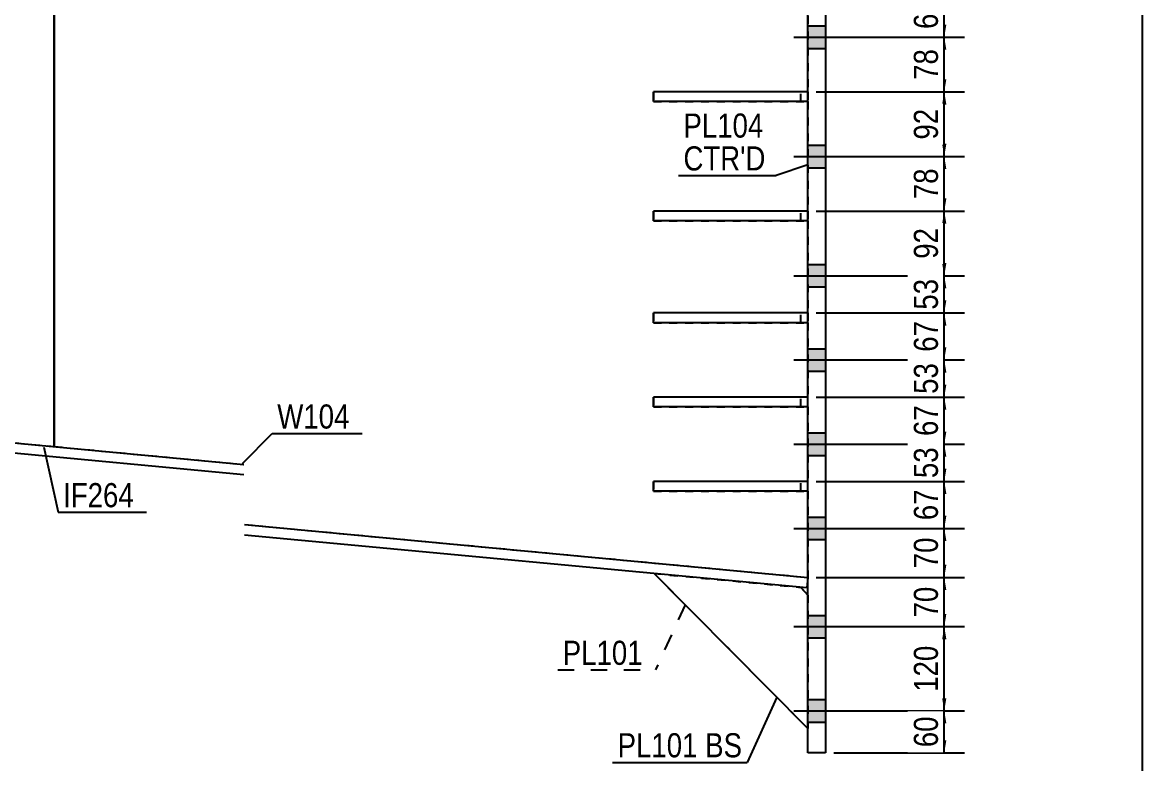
# Model space of a CAD drawing. Header units: millimetres. Extents: x -290 to 123, y -158 to 129.
# Drawn here: x -10.3 to 122.8, y -45.1 to 42.9 of the extents above; entities that cross this region are included whole.
import ezdxf

# ---------------------------------------------------------------- set-up
doc = ezdxf.new("R2010")
doc.units = ezdxf.units.MM
doc.linetypes.add('DXK_LINE_DOT1', pattern=[1.8814, 0.9407, -0.9407])
doc.linetypes.add('DXK_LINE_DOT2', pattern=[3.9198, 1.9599, -1.9599])
doc.styles.add('Arial Narrow', font='ARIALN.TTF', dxfattribs={"height": 0.2})

# ---------------------------------------------------------------- blocks, each defined once
blk = doc.blocks.new('Unknown-622979332-1210')
at = {"color": 5, "linetype": 'Continuous'}
blk.add_line((122.75, -157.59), (122.75, 129.41), dxfattribs=at)
blk = doc.blocks.new('Part-622979332-1587 - 1473')
at = {"color": 2, "linetype": 'Continuous'}
for p, q in [((64.65, 33.46), (64.65, 34.62)), ((82.98, 34.62), (64.65, 34.62)), ((82.98, 33.46), (64.65, 33.46))]:
    blk.add_line(p, q, dxfattribs=at)
at = {"color": 7, "linetype": 'DXK_LINE_DOT1'}
for p, q in [((82.15, 33.46), (82.15, 34.62)), ((82.98, 34.62), (82.98, 33.46))]:
    blk.add_line(p, q, dxfattribs=at)
blk = doc.blocks.new('Part-622979332-1592 - 1473')
at = {"color": 7, "linetype": 'DXK_LINE_DOT1'}
for p, q in [((82.98, 34.62), (64.65, 34.62)), ((64.65, 34.62), (64.65, 33.46)), ((64.65, 33.46), (82.98, 33.46))]:
    blk.add_line(p, q, dxfattribs=at)
blk = doc.blocks.new('Part-622979332-1725 - 1473')
at = {"color": 2, "linetype": 'Continuous'}
blk.add_line((-6.53, -7.5), (-6.53, 76.96), dxfattribs=at)
at = {"color": 7, "linetype": 'DXK_LINE_DOT1'}
blk.add_line((-54.15, -3.02), (-6.53, -7.5), dxfattribs=at)
blk = doc.blocks.new('Part-622979332-1597 - 1473')
at = {"color": 2, "linetype": 'Continuous'}
for p, q in [((64.65, 19.29), (64.65, 20.46)), ((82.98, 20.46), (64.65, 20.46)), ((82.98, 19.29), (64.65, 19.29))]:
    blk.add_line(p, q, dxfattribs=at)
at = {"color": 7, "linetype": 'DXK_LINE_DOT1'}
for p, q in [((82.15, 19.29), (82.15, 20.46)), ((82.98, 20.46), (82.98, 19.29))]:
    blk.add_line(p, q, dxfattribs=at)
blk = doc.blocks.new('Part-622979332-1602 - 1473')
at = {"color": 7, "linetype": 'DXK_LINE_DOT1'}
for p, q in [((82.98, 20.46), (64.65, 20.46)), ((64.65, 20.46), (64.65, 19.29)), ((64.65, 19.29), (82.98, 19.29))]:
    blk.add_line(p, q, dxfattribs=at)
blk = doc.blocks.new('Part-622979332-1607 - 1473')
at = {"color": 2, "linetype": 'Continuous'}
for p, q in [((64.65, 7.21), (64.65, 8.37)), ((82.98, 8.37), (64.65, 8.37)), ((82.98, 7.21), (64.65, 7.21))]:
    blk.add_line(p, q, dxfattribs=at)
at = {"color": 7, "linetype": 'DXK_LINE_DOT1'}
for p, q in [((82.15, 7.21), (82.15, 8.37)), ((82.98, 8.37), (82.98, 7.21))]:
    blk.add_line(p, q, dxfattribs=at)
blk = doc.blocks.new('Part-622979332-1612 - 1473')
at = {"color": 7, "linetype": 'DXK_LINE_DOT1'}
for p, q in [((82.98, 8.37), (64.65, 8.37)), ((64.65, 8.37), (64.65, 7.21)), ((64.65, 7.21), (82.98, 7.21))]:
    blk.add_line(p, q, dxfattribs=at)
blk = doc.blocks.new('Part-622979332-1617 - 1473')
at = {"color": 2, "linetype": 'Continuous'}
for p, q in [((64.65, -2.79), (64.65, -1.63)), ((82.98, -1.63), (64.65, -1.63)), ((82.98, -2.79), (64.65, -2.79))]:
    blk.add_line(p, q, dxfattribs=at)
at = {"color": 7, "linetype": 'DXK_LINE_DOT1'}
for p, q in [((82.15, -2.79), (82.15, -1.63)), ((82.98, -2.79), (82.98, -1.63))]:
    blk.add_line(p, q, dxfattribs=at)
blk = doc.blocks.new('Part-622979332-1622 - 1473')
at = {"color": 7, "linetype": 'DXK_LINE_DOT1'}
for p, q in [((82.98, -1.63), (64.65, -1.63)), ((64.65, -1.63), (64.65, -2.79)), ((64.65, -2.79), (82.98, -2.79))]:
    blk.add_line(p, q, dxfattribs=at)
blk = doc.blocks.new('Part-622979332-1637 - 1473')
at = {"color": 7, "linetype": 'DXK_LINE_DOT1'}
for p, q in [((82.98, -11.63), (64.65, -11.63)), ((64.65, -11.63), (64.65, -12.79)), ((82.15, -12.79), (82.15, -11.63)), ((82.98, -12.79), (82.98, -11.63)), ((64.65, -12.79), (82.98, -12.79))]:
    blk.add_line(p, q, dxfattribs=at)
blk = doc.blocks.new('Part-622979332-1642 - 1473')
at = {"color": 2, "linetype": 'Continuous'}
for p, q in [((64.65, -12.79), (64.65, -11.63)), ((82.98, -11.63), (64.65, -11.63)), ((82.98, -12.79), (64.65, -12.79))]:
    blk.add_line(p, q, dxfattribs=at)
blk = doc.blocks.new('Bolt-622979332-1709 - 1473')
at = {"linetype": 'Continuous'}
for points in [[(82.98, 94.12), (82.98, 91.46), (85.07, 91.46), (85.07, 94.12)], [(82.98, 94.12), (82.98, 91.46), (85.07, 91.46), (85.07, 94.12)], [(82.98, 94.12), (82.98, 91.46), (85.07, 91.46), (85.07, 94.12)], [(82.98, 94.12), (82.98, 91.46), (85.07, 91.46), (85.07, 94.12)], [(82.98, 84.12), (82.98, 81.46), (85.07, 81.46), (85.07, 84.12)], [(82.98, 84.12), (82.98, 81.46), (85.07, 81.46), (85.07, 84.12)], [(82.98, 84.12), (82.98, 81.46), (85.07, 81.46), (85.07, 84.12)], [(82.98, 84.12), (82.98, 81.46), (85.07, 81.46), (85.07, 84.12)], [(82.98, 72.46), (82.98, 69.79), (85.07, 69.79), (85.07, 72.46)], [(82.98, 72.46), (82.98, 69.79), (85.07, 69.79), (85.07, 72.46)], [(82.98, 72.46), (82.98, 69.79), (85.07, 69.79), (85.07, 72.46)], [(82.98, 72.46), (82.98, 69.79), (85.07, 69.79), (85.07, 72.46)], [(82.98, 62.46), (82.98, 59.79), (85.07, 59.79), (85.07, 62.46)], [(82.98, 62.46), (82.98, 59.79), (85.07, 59.79), (85.07, 62.46)], [(82.98, 62.46), (82.98, 59.79), (85.07, 59.79), (85.07, 62.46)], [(82.98, 62.46), (82.98, 59.79), (85.07, 59.79), (85.07, 62.46)], [(82.98, 52.46), (82.98, 49.79), (85.07, 49.79), (85.07, 52.46)], [(82.98, 52.46), (82.98, 49.79), (85.07, 49.79), (85.07, 52.46)], [(82.98, 52.46), (82.98, 49.79), (85.07, 49.79), (85.07, 52.46)], [(82.98, 52.46), (82.98, 49.79), (85.07, 49.79), (85.07, 52.46)], [(82.98, 42.46), (82.98, 39.79), (85.07, 39.79), (85.07, 42.46)], [(82.98, 42.46), (82.98, 39.79), (85.07, 39.79), (85.07, 42.46)], [(82.98, 42.46), (82.98, 39.79), (85.07, 39.79), (85.07, 42.46)], [(82.98, 42.46), (82.98, 39.79), (85.07, 39.79), (85.07, 42.46)], [(82.98, 28.29), (82.98, 25.62), (85.07, 25.62), (85.07, 28.29)], [(82.98, 28.29), (82.98, 25.62), (85.07, 25.62), (85.07, 28.29)], [(82.98, 28.29), (82.98, 25.62), (85.07, 25.62), (85.07, 28.29)], [(82.98, 28.29), (82.98, 25.62), (85.07, 25.62), (85.07, 28.29)], [(82.98, 14.12), (82.98, 11.46), (85.07, 11.46), (85.07, 14.12)], [(82.98, 14.12), (82.98, 11.46), (85.07, 11.46), (85.07, 14.12)], [(82.98, 14.12), (82.98, 11.46), (85.07, 11.46), (85.07, 14.12)], [(82.98, 14.12), (82.98, 11.46), (85.07, 11.46), (85.07, 14.12)], [(82.98, 4.12), (82.98, 1.46), (85.07, 1.46), (85.07, 4.12)], [(82.98, 4.12), (82.98, 1.46), (85.07, 1.46), (85.07, 4.12)], [(82.98, 4.12), (82.98, 1.46), (85.07, 1.46), (85.07, 4.12)], [(82.98, 4.12), (82.98, 1.46), (85.07, 1.46), (85.07, 4.12)], [(82.98, -5.88), (82.98, -8.54), (85.07, -8.54), (85.07, -5.88)], [(82.98, -5.88), (82.98, -8.54), (85.07, -8.54), (85.07, -5.88)], [(82.98, -5.88), (82.98, -8.54), (85.07, -8.54), (85.07, -5.88)], [(82.98, -5.88), (82.98, -8.54), (85.07, -8.54), (85.07, -5.88)], [(82.98, -15.88), (82.98, -18.54), (85.07, -18.54), (85.07, -15.88)], [(82.98, -15.88), (82.98, -18.54), (85.07, -18.54), (85.07, -15.88)], [(82.98, -15.88), (82.98, -18.54), (85.07, -18.54), (85.07, -15.88)], [(82.98, -15.88), (82.98, -18.54), (85.07, -18.54), (85.07, -15.88)], [(82.98, -27.54), (82.98, -30.21), (85.07, -30.21), (85.07, -27.54)], [(82.98, -27.54), (82.98, -30.21), (85.07, -30.21), (85.07, -27.54)], [(82.98, -27.54), (82.98, -30.21), (85.07, -30.21), (85.07, -27.54)], [(82.98, -27.54), (82.98, -30.21), (85.07, -30.21), (85.07, -27.54)], [(82.98, -37.54), (82.98, -40.21), (85.07, -40.21), (85.07, -37.54)], [(82.98, -37.54), (82.98, -40.21), (85.07, -40.21), (85.07, -37.54)], [(82.98, -37.54), (82.98, -40.21), (85.07, -40.21), (85.07, -37.54)], [(82.98, -37.54), (82.98, -40.21), (85.07, -40.21), (85.07, -37.54)]]:
    blk.add_hatch(color=3, dxfattribs=at).paths.add_polyline_path(points)
at = {"color": 3, "linetype": 'Continuous'}
for p, q in [((82.98, 94.12), (85.07, 94.12)), ((82.98, 94.12), (85.07, 94.12)), ((82.98, 94.12), (85.07, 94.12)), ((82.98, 94.12), (85.07, 94.12)), ((81.34, 92.79), (91.32, 92.79)), ((81.34, 92.79), (91.32, 92.79)), ((81.34, 92.79), (91.32, 92.79)), ((81.34, 92.79), (91.32, 92.79)), ((82.98, 91.46), (85.07, 91.46)), ((82.98, 91.46), (85.07, 91.46)), ((82.98, 91.46), (85.07, 91.46)), ((82.98, 91.46), (85.07, 91.46)), ((82.98, 84.12), (85.07, 84.12)), ((82.98, 84.12), (85.07, 84.12)), ((82.98, 84.12), (85.07, 84.12)), ((82.98, 84.12), (85.07, 84.12)), ((81.34, 82.79), (91.32, 82.79)), ((81.34, 82.79), (91.32, 82.79)), ((81.34, 82.79), (91.32, 82.79)), ((81.34, 82.79), (91.32, 82.79)), ((82.98, 81.46), (85.07, 81.46)), ((82.98, 81.46), (85.07, 81.46)), ((82.98, 81.46), (85.07, 81.46)), ((82.98, 81.46), (85.07, 81.46)), ((82.98, 72.46), (85.07, 72.46)), ((82.98, 72.46), (85.07, 72.46)), ((82.98, 72.46), (85.07, 72.46)), ((82.98, 72.46), (85.07, 72.46)), ((81.34, 71.12), (91.32, 71.12)), ((81.34, 71.12), (91.32, 71.12)), ((81.34, 71.12), (91.32, 71.12)), ((81.34, 71.12), (91.32, 71.12)), ((82.98, 69.79), (85.07, 69.79)), ((82.98, 69.79), (85.07, 69.79)), ((82.98, 69.79), (85.07, 69.79)), ((82.98, 69.79), (85.07, 69.79)), ((82.98, 62.46), (85.07, 62.46)), ((82.98, 62.46), (85.07, 62.46)), ((82.98, 62.46), (85.07, 62.46)), ((82.98, 62.46), (85.07, 62.46)), ((81.34, 61.12), (91.32, 61.12)), ((81.34, 61.12), (91.32, 61.12)), ((81.34, 61.12), (91.32, 61.12)), ((81.34, 61.12), (91.32, 61.12)), ((82.98, 59.79), (85.07, 59.79)), ((82.98, 59.79), (85.07, 59.79)), ((82.98, 59.79), (85.07, 59.79)), ((82.98, 59.79), (85.07, 59.79)), ((82.98, 52.46), (85.07, 52.46)), ((82.98, 52.46), (85.07, 52.46)), ((82.98, 52.46), (85.07, 52.46)), ((82.98, 52.46), (85.07, 52.46)), ((81.34, 51.12), (91.32, 51.12)), ((81.34, 51.12), (91.32, 51.12)), ((81.34, 51.12), (91.32, 51.12)), ((81.34, 51.12), (91.32, 51.12)), ((82.98, 49.79), (85.07, 49.79)), ((82.98, 49.79), (85.07, 49.79)), ((82.98, 49.79), (85.07, 49.79)), ((82.98, 49.79), (85.07, 49.79)), ((82.98, 42.46), (85.07, 42.46)), ((82.98, 42.46), (85.07, 42.46)), ((82.98, 42.46), (85.07, 42.46)), ((82.98, 42.46), (85.07, 42.46)), ((81.34, 41.12), (91.32, 41.12)), ((81.34, 41.12), (91.32, 41.12)), ((81.34, 41.12), (91.32, 41.12)), ((81.34, 41.12), (91.32, 41.12)), ((82.98, 39.79), (85.07, 39.79)), ((82.98, 39.79), (85.07, 39.79)), ((82.98, 39.79), (85.07, 39.79)), ((82.98, 39.79), (85.07, 39.79)), ((82.98, 28.29), (85.07, 28.29)), ((82.98, 28.29), (85.07, 28.29)), ((82.98, 28.29), (85.07, 28.29)), ((82.98, 28.29), (85.07, 28.29)), ((81.34, 26.96), (91.32, 26.96)), ((81.34, 26.96), (91.32, 26.96)), ((81.34, 26.96), (91.32, 26.96)), ((81.34, 26.96), (91.32, 26.96)), ((82.98, 25.62), (85.07, 25.62)), ((82.98, 25.62), (85.07, 25.62)), ((82.98, 25.62), (85.07, 25.62)), ((82.98, 25.62), (85.07, 25.62)), ((82.98, 14.12), (85.07, 14.12)), ((82.98, 14.12), (85.07, 14.12)), ((82.98, 14.12), (85.07, 14.12)), ((82.98, 14.12), (85.07, 14.12)), ((81.34, 12.79), (91.32, 12.79)), ((81.34, 12.79), (91.32, 12.79)), ((81.34, 12.79), (91.32, 12.79)), ((81.34, 12.79), (91.32, 12.79)), ((82.98, 11.46), (85.07, 11.46)), ((82.98, 11.46), (85.07, 11.46)), ((82.98, 11.46), (85.07, 11.46)), ((82.98, 11.46), (85.07, 11.46)), ((82.98, 4.12), (85.07, 4.12)), ((82.98, 4.12), (85.07, 4.12)), ((82.98, 4.12), (85.07, 4.12)), ((82.98, 4.12), (85.07, 4.12)), ((81.34, 2.79), (91.32, 2.79)), ((81.34, 2.79), (91.32, 2.79)), ((81.34, 2.79), (91.32, 2.79)), ((81.34, 2.79), (91.32, 2.79)), ((82.98, 1.46), (85.07, 1.46)), ((82.98, 1.46), (85.07, 1.46)), ((82.98, 1.46), (85.07, 1.46)), ((82.98, 1.46), (85.07, 1.46)), ((82.98, -5.88), (85.07, -5.88)), ((82.98, -5.88), (85.07, -5.88)), ((82.98, -5.88), (85.07, -5.88)), ((82.98, -5.88), (85.07, -5.88)), ((81.34, -7.21), (91.32, -7.21)), ((81.34, -7.21), (91.32, -7.21)), ((81.34, -7.21), (91.32, -7.21)), ((81.34, -7.21), (91.32, -7.21)), ((82.98, -8.54), (85.07, -8.54)), ((82.98, -8.54), (85.07, -8.54)), ((82.98, -8.54), (85.07, -8.54)), ((82.98, -8.54), (85.07, -8.54)), ((82.98, -15.88), (85.07, -15.88)), ((82.98, -15.88), (85.07, -15.88)), ((82.98, -15.88), (85.07, -15.88)), ((82.98, -15.88), (85.07, -15.88)), ((81.34, -17.21), (91.32, -17.21)), ((81.34, -17.21), (91.32, -17.21)), ((81.34, -17.21), (91.32, -17.21)), ((81.34, -17.21), (91.32, -17.21)), ((82.98, -18.54), (85.07, -18.54)), ((82.98, -18.54), (85.07, -18.54)), ((82.98, -18.54), (85.07, -18.54)), ((82.98, -18.54), (85.07, -18.54)), ((82.98, -27.54), (85.07, -27.54)), ((82.98, -27.54), (85.07, -27.54)), ((82.98, -27.54), (85.07, -27.54)), ((82.98, -27.54), (85.07, -27.54)), ((81.34, -28.88), (91.32, -28.88)), ((81.34, -28.88), (91.32, -28.88)), ((81.34, -28.88), (91.32, -28.88)), ((81.34, -28.88), (91.32, -28.88)), ((82.98, -30.21), (85.07, -30.21)), ((82.98, -30.21), (85.07, -30.21)), ((82.98, -30.21), (85.07, -30.21)), ((82.98, -30.21), (85.07, -30.21)), ((82.98, -37.54), (85.07, -37.54)), ((82.98, -37.54), (85.07, -37.54)), ((82.98, -37.54), (85.07, -37.54)), ((82.98, -37.54), (85.07, -37.54)), ((81.34, -38.88), (91.32, -38.88)), ((81.34, -38.88), (91.32, -38.88)), ((81.34, -38.88), (91.32, -38.88)), ((81.34, -38.88), (91.32, -38.88)), ((82.98, -40.21), (85.07, -40.21)), ((82.98, -40.21), (85.07, -40.21)), ((82.98, -40.21), (85.07, -40.21)), ((82.98, -40.21), (85.07, -40.21))]:
    blk.add_line(p, q, dxfattribs=at)
blk = doc.blocks.new('Part-622979332-1747 - 1473')
at = {"color": 2, "linetype": 'Continuous'}
for p, q in [((-31.65, -6.39), (-31.53, -5.15)), ((-31.53, -5.15), (15.97, -9.62)), ((15.97, -10.87), (-31.65, -6.39)), ((16.07, -16.75), (82.98, -23.04)), ((82.87, -24.29), (16.07, -18)), ((82.98, -23.04), (82.87, -24.29))]:
    blk.add_line(p, q, dxfattribs=at)
blk = doc.blocks.new('Part-622979332-1851 - 1473')
at = {"color": 2, "linetype": 'Continuous'}
for p, q in [((82.98, 97.79), (85.07, 97.79)), ((82.98, -43.88), (82.98, 97.79)), ((85.07, 97.79), (85.07, -43.88)), ((85.07, -43.88), (82.98, -43.88))]:
    blk.add_line(p, q, dxfattribs=at)
blk = doc.blocks.new('Part-622979332-1873 - 1473')
at = {"color": 7, "linetype": 'DXK_LINE_DOT1'}
for p, q in [((82.98, -40.96), (64.73, -22.58)), ((64.73, -22.58), (82.15, -24.22)), ((82.15, -24.22), (82.98, -25.13)), ((82.98, -25.13), (82.98, -40.96))]:
    blk.add_line(p, q, dxfattribs=at)
blk = doc.blocks.new('Part-622979332-2057 - 1473')
at = {"color": 2, "linetype": 'Continuous'}
for p, q in [((82.98, -40.96), (64.73, -22.58)), ((82.15, -24.22), (82.98, -25.13))]:
    blk.add_line(p, q, dxfattribs=at)
blk = doc.blocks.new('Part-622979332-1986 - 1473')
at = {"color": 2, "linetype": 'Continuous'}
blk.add_line((-6.53, 76.96), (-6.53, -7.5), dxfattribs=at)
at = {"color": 7, "linetype": 'DXK_LINE_DOT1'}
for p, q in [((-6.53, 76.96), (15.97, 76.96)), ((16.07, 76.96), (82.98, 76.96)), ((82.98, 76.96), (82.98, 66.71)), ((82.98, 65.54), (82.98, 56.71)), ((82.98, 55.54), (82.98, 46.71)), ((82.98, 45.54), (82.98, 34.62)), ((82.98, 33.46), (82.98, 20.46)), ((82.98, 19.29), (82.98, 8.37)), ((82.98, 7.21), (82.98, -1.63)), ((82.98, -2.79), (82.98, -11.63)), ((-6.53, -7.5), (15.97, -9.62)), ((82.98, -12.79), (82.98, -23.04)), ((16.07, -16.75), (82.98, -23.04))]:
    blk.add_line(p, q, dxfattribs=at)
blk = doc.blocks.new('StraightDimension-622979332-6900 - 1473')
at = {"linetype": 'Continuous'}
for points in [[(98.94, -24.54), (99.19, -23.04), (99.44, -24.54)], [(99.44, -27.38), (99.19, -28.88), (98.94, -27.38)]]:
    blk.add_hatch(color=7, dxfattribs=at).paths.add_polyline_path(points)
at = {"color": 7, "linetype": 'Continuous'}
for p, q in [((83.98, -23.04), (101.59, -23.04)), ((99.19, -28.88), (99.19, -23.04)), ((83.98, -28.88), (101.59, -28.88))]:
    blk.add_line(p, q, dxfattribs=at)
at = {"color": 0}
blk.add_wipeout([(99.04, -23.53), (94.84, -23.53), (94.84, -28.39), (99.04, -28.39)], dxfattribs=at)
at = {"color": 3, "style": 'Arial Narrow'}
blk.add_text('70', height=2.863, rotation=90.0002, dxfattribs=at).set_placement((98.44, -27.79))
blk = doc.blocks.new('StraightDimension-622979332-6888 - 1473')
at = {"linetype": 'Continuous'}
for points in [[(98.94, 45.21), (99.19, 46.71), (99.44, 45.21)], [(99.44, 42.62), (99.19, 41.12), (98.94, 42.62)]]:
    blk.add_hatch(color=7, dxfattribs=at).paths.add_polyline_path(points)
at = {"color": 7, "linetype": 'Continuous'}
for p, q in [((83.98, 46.71), (101.59, 46.71)), ((99.19, 41.12), (99.19, 46.71)), ((83.98, 41.12), (101.59, 41.12))]:
    blk.add_line(p, q, dxfattribs=at)
at = {"color": 0}
blk.add_wipeout([(99.04, 46.34), (94.84, 46.34), (94.84, 41.49), (99.04, 41.49)], dxfattribs=at)
at = {"color": 3, "style": 'Arial Narrow'}
blk.add_text('67', height=2.863, rotation=90.0002, dxfattribs=at).set_placement((98.44, 42.09))
blk = doc.blocks.new('StraightDimension-622979332-6889 - 1473')
at = {"linetype": 'Continuous'}
for points in [[(98.94, 39.62), (99.19, 41.12), (99.44, 39.62)], [(99.44, 36.12), (99.19, 34.62), (98.94, 36.12)]]:
    blk.add_hatch(color=7, dxfattribs=at).paths.add_polyline_path(points)
at = {"color": 7, "linetype": 'Continuous'}
for p, q in [((83.98, 41.12), (101.59, 41.12)), ((99.19, 34.62), (99.19, 41.12)), ((83.98, 34.62), (101.59, 34.62))]:
    blk.add_line(p, q, dxfattribs=at)
at = {"color": 0}
blk.add_wipeout([(99.04, 40.3), (94.84, 40.3), (94.84, 35.45), (99.04, 35.45)], dxfattribs=at)
at = {"color": 3, "style": 'Arial Narrow'}
blk.add_text('78', height=2.863, rotation=90.0002, dxfattribs=at).set_placement((98.44, 36.05))
blk = doc.blocks.new('StraightDimension-622979332-6890 - 1473')
at = {"linetype": 'Continuous'}
for points in [[(98.94, 33.12), (99.19, 34.62), (99.44, 33.12)], [(99.44, 28.46), (99.19, 26.96), (98.94, 28.46)]]:
    blk.add_hatch(color=7, dxfattribs=at).paths.add_polyline_path(points)
at = {"color": 7, "linetype": 'Continuous'}
for p, q in [((83.98, 34.62), (101.59, 34.62)), ((99.19, 26.96), (99.19, 34.62)), ((83.98, 26.96), (101.59, 26.96))]:
    blk.add_line(p, q, dxfattribs=at)
at = {"color": 0}
blk.add_wipeout([(99.04, 33.22), (94.84, 33.22), (94.84, 28.36), (99.04, 28.36)], dxfattribs=at)
at = {"color": 3, "style": 'Arial Narrow'}
blk.add_text('92', height=2.863, rotation=90.0002, dxfattribs=at).set_placement((98.44, 28.96))
blk = doc.blocks.new('StraightDimension-622979332-6891 - 1473')
at = {"linetype": 'Continuous'}
for points in [[(98.94, 25.46), (99.19, 26.96), (99.44, 25.46)], [(99.44, 21.96), (99.19, 20.46), (98.94, 21.96)]]:
    blk.add_hatch(color=7, dxfattribs=at).paths.add_polyline_path(points)
at = {"color": 7, "linetype": 'Continuous'}
for p, q in [((83.98, 26.96), (101.59, 26.96)), ((99.19, 20.46), (99.19, 26.96)), ((83.98, 20.46), (101.59, 20.46))]:
    blk.add_line(p, q, dxfattribs=at)
at = {"color": 0}
blk.add_wipeout([(99.04, 26.14), (94.84, 26.14), (94.84, 21.28), (99.04, 21.28)], dxfattribs=at)
at = {"color": 3, "style": 'Arial Narrow'}
blk.add_text('78', height=2.863, rotation=90.0002, dxfattribs=at).set_placement((98.44, 21.88))
blk = doc.blocks.new('StraightDimension-622979332-6892 - 1473')
at = {"linetype": 'Continuous'}
for points in [[(98.94, 18.96), (99.19, 20.46), (99.44, 18.96)], [(99.44, 14.29), (99.19, 12.79), (98.94, 14.29)]]:
    blk.add_hatch(color=7, dxfattribs=at).paths.add_polyline_path(points)
at = {"color": 7, "linetype": 'Continuous'}
for p, q in [((83.98, 20.46), (101.59, 20.46)), ((99.19, 12.79), (99.19, 20.46)), ((83.98, 12.79), (101.59, 12.79))]:
    blk.add_line(p, q, dxfattribs=at)
at = {"color": 0}
blk.add_wipeout([(99.04, 19.05), (94.84, 19.05), (94.84, 14.2), (99.04, 14.2)], dxfattribs=at)
at = {"color": 3, "style": 'Arial Narrow'}
blk.add_text('92', height=2.863, rotation=90.0002, dxfattribs=at).set_placement((98.44, 14.8))
blk = doc.blocks.new('StraightDimension-622979332-6893 - 1473')
at = {"linetype": 'Continuous'}
for points in [[(98.94, 11.29), (99.19, 12.79), (99.44, 11.29)], [(99.44, 9.87), (99.19, 8.37), (98.94, 9.87)]]:
    blk.add_hatch(color=7, dxfattribs=at).paths.add_polyline_path(points)
at = {"color": 7, "linetype": 'Continuous'}
for p, q in [((83.98, 12.79), (101.59, 12.79)), ((99.19, 8.37), (99.19, 12.79)), ((83.98, 8.37), (101.59, 8.37))]:
    blk.add_line(p, q, dxfattribs=at)
at = {"color": 0}
blk.add_wipeout([(99.04, 13.01), (94.84, 13.01), (94.84, 8.15), (99.04, 8.15)], dxfattribs=at)
at = {"color": 3, "style": 'Arial Narrow'}
blk.add_text('53', height=2.863, rotation=90.0002, dxfattribs=at).set_placement((98.44, 8.76))
blk = doc.blocks.new('StraightDimension-622979332-6894 - 1473')
at = {"linetype": 'Continuous'}
for points in [[(98.94, 6.87), (99.19, 8.37), (99.44, 6.87)], [(99.44, 4.29), (99.19, 2.79), (98.94, 4.29)]]:
    blk.add_hatch(color=7, dxfattribs=at).paths.add_polyline_path(points)
at = {"color": 7, "linetype": 'Continuous'}
for p, q in [((83.98, 8.37), (101.59, 8.37)), ((99.19, 2.79), (99.19, 8.37)), ((83.98, 2.79), (101.59, 2.79))]:
    blk.add_line(p, q, dxfattribs=at)
at = {"color": 0}
blk.add_wipeout([(99.04, 8.01), (94.84, 8.01), (94.84, 3.15), (99.04, 3.15)], dxfattribs=at)
at = {"color": 3, "style": 'Arial Narrow'}
blk.add_text('67', height=2.863, rotation=90.0002, dxfattribs=at).set_placement((98.44, 3.76))
blk = doc.blocks.new('StraightDimension-622979332-6895 - 1473')
at = {"linetype": 'Continuous'}
for points in [[(98.94, 1.29), (99.19, 2.79), (99.44, 1.29)], [(99.44, -0.13), (99.19, -1.63), (98.94, -0.13)]]:
    blk.add_hatch(color=7, dxfattribs=at).paths.add_polyline_path(points)
at = {"color": 7, "linetype": 'Continuous'}
for p, q in [((83.98, 2.79), (101.59, 2.79)), ((99.19, -1.63), (99.19, 2.79)), ((83.98, -1.63), (101.59, -1.63))]:
    blk.add_line(p, q, dxfattribs=at)
at = {"color": 0}
blk.add_wipeout([(99.04, 3.01), (94.84, 3.01), (94.84, -1.85), (99.04, -1.85)], dxfattribs=at)
at = {"color": 3, "style": 'Arial Narrow'}
blk.add_text('53', height=2.863, rotation=90.0002, dxfattribs=at).set_placement((98.44, -1.24))
blk = doc.blocks.new('StraightDimension-622979332-6896 - 1473')
at = {"linetype": 'Continuous'}
for points in [[(98.94, -3.13), (99.19, -1.63), (99.44, -3.13)], [(99.44, -5.71), (99.19, -7.21), (98.94, -5.71)]]:
    blk.add_hatch(color=7, dxfattribs=at).paths.add_polyline_path(points)
at = {"color": 7, "linetype": 'Continuous'}
for p, q in [((83.98, -1.63), (101.59, -1.63)), ((99.19, -7.21), (99.19, -1.63)), ((83.98, -7.21), (101.59, -7.21))]:
    blk.add_line(p, q, dxfattribs=at)
at = {"color": 0}
blk.add_wipeout([(99.04, -1.99), (94.84, -1.99), (94.84, -6.85), (99.04, -6.85)], dxfattribs=at)
at = {"color": 3, "style": 'Arial Narrow'}
blk.add_text('67', height=2.863, rotation=90.0002, dxfattribs=at).set_placement((98.44, -6.24))
blk = doc.blocks.new('StraightDimension-622979332-6897 - 1473')
at = {"linetype": 'Continuous'}
for points in [[(98.94, -8.71), (99.19, -7.21), (99.44, -8.71)], [(99.44, -10.13), (99.19, -11.63), (98.94, -10.13)]]:
    blk.add_hatch(color=7, dxfattribs=at).paths.add_polyline_path(points)
at = {"color": 7, "linetype": 'Continuous'}
for p, q in [((83.98, -7.21), (101.59, -7.21)), ((99.19, -11.63), (99.19, -7.21)), ((83.98, -11.63), (101.59, -11.63))]:
    blk.add_line(p, q, dxfattribs=at)
at = {"color": 0}
blk.add_wipeout([(99.04, -6.99), (94.84, -6.99), (94.84, -11.85), (99.04, -11.85)], dxfattribs=at)
at = {"color": 3, "style": 'Arial Narrow'}
blk.add_text('53', height=2.863, rotation=90.0002, dxfattribs=at).set_placement((98.44, -11.24))
blk = doc.blocks.new('StraightDimension-622979332-6898 - 1473')
at = {"linetype": 'Continuous'}
for points in [[(98.94, -13.13), (99.19, -11.63), (99.44, -13.13)], [(99.44, -15.71), (99.19, -17.21), (98.94, -15.71)]]:
    blk.add_hatch(color=7, dxfattribs=at).paths.add_polyline_path(points)
at = {"color": 7, "linetype": 'Continuous'}
for p, q in [((83.98, -11.63), (101.59, -11.63)), ((99.19, -17.21), (99.19, -11.63)), ((83.91, -17.21), (101.59, -17.21))]:
    blk.add_line(p, q, dxfattribs=at)
at = {"color": 0}
blk.add_wipeout([(99.04, -11.99), (94.84, -11.99), (94.84, -16.85), (99.04, -16.85)], dxfattribs=at)
at = {"color": 3, "style": 'Arial Narrow'}
blk.add_text('67', height=2.863, rotation=90.0002, dxfattribs=at).set_placement((98.44, -16.24))
blk = doc.blocks.new('StraightDimension-622979332-6899 - 1473')
at = {"linetype": 'Continuous'}
for points in [[(98.94, -18.71), (99.19, -17.21), (99.44, -18.71)], [(99.44, -21.54), (99.19, -23.04), (98.94, -21.54)]]:
    blk.add_hatch(color=7, dxfattribs=at).paths.add_polyline_path(points)
at = {"color": 7, "linetype": 'Continuous'}
for p, q in [((83.91, -17.21), (101.59, -17.21)), ((99.19, -23.04), (99.19, -17.21)), ((83.98, -23.04), (101.59, -23.04))]:
    blk.add_line(p, q, dxfattribs=at)
at = {"color": 0}
blk.add_wipeout([(99.04, -17.7), (94.84, -17.7), (94.84, -22.55), (99.04, -22.55)], dxfattribs=at)
at = {"color": 3, "style": 'Arial Narrow'}
blk.add_text('70', height=2.863, rotation=90.0002, dxfattribs=at).set_placement((98.44, -21.95))
blk = doc.blocks.new('StraightDimension-622979332-6901 - 1473')
at = {"linetype": 'Continuous'}
for points in [[(98.94, -30.38), (99.19, -28.88), (99.44, -30.38)], [(99.44, -37.38), (99.19, -38.88), (98.94, -37.38)]]:
    blk.add_hatch(color=7, dxfattribs=at).paths.add_polyline_path(points)
at = {"color": 7, "linetype": 'Continuous'}
for p, q in [((83.98, -28.88), (101.59, -28.88)), ((99.19, -38.88), (99.19, -28.88)), ((86.07, -38.88), (101.59, -38.88))]:
    blk.add_line(p, q, dxfattribs=at)
at = {"color": 0}
blk.add_wipeout([(99.04, -30.53), (94.84, -30.53), (94.84, -37.22), (99.04, -37.22)], dxfattribs=at)
at = {"color": 3, "style": 'Arial Narrow'}
blk.add_text('120', height=2.863, rotation=90.0002, dxfattribs=at).set_placement((98.44, -36.62))
blk = doc.blocks.new('StraightDimension-622979332-6902 - 1473')
at = {"linetype": 'Continuous'}
for points in [[(98.94, -40.38), (99.19, -38.88), (99.44, -40.38)], [(99.44, -42.38), (99.19, -43.88), (98.94, -42.38)]]:
    blk.add_hatch(color=7, dxfattribs=at).paths.add_polyline_path(points)
at = {"color": 7, "linetype": 'Continuous'}
for p, q in [((86.07, -38.88), (101.59, -38.88)), ((99.19, -43.88), (99.19, -38.88)), ((86.07, -43.88), (101.59, -43.88))]:
    blk.add_line(p, q, dxfattribs=at)
at = {"color": 0}
blk.add_wipeout([(99.04, -38.95), (94.84, -38.95), (94.84, -43.8), (99.04, -43.8)], dxfattribs=at)
at = {"color": 3, "style": 'Arial Narrow'}
blk.add_text('60', height=2.863, rotation=90.0002, dxfattribs=at).set_placement((98.44, -43.2))
blk = doc.blocks.new('Mark-622979332-1743 - 1473')
at = {"color": 0}
blk.add_wipeout([(2.92, -14.7), (2.92, -11.7), (-5.48, -11.7), (-5.48, -14.7)], dxfattribs=at)
blk.add_wipeout([(2.92, -14.7), (2.92, -11.7), (-5.48, -11.7), (-5.48, -14.7)], dxfattribs=at)
at = {"color": 7, "linetype": 'Continuous'}
for p, q in [((-7.78, -7.57), (-6.08, -15.3)), ((-6.08, -15.3), (4.42, -15.3))]:
    blk.add_line(p, q, dxfattribs=at)
at = {"color": 3, "style": 'Arial Narrow'}
blk.add_text('IF264', height=2.863, dxfattribs=at).set_placement((-5.48, -14.7))
blk = doc.blocks.new('Mark-622979332-1847 - 1473')
at = {"color": 7, "linetype": 'Continuous'}
blk.add_line((82.98, 25.97), (79.21, 24.69), dxfattribs=at)
at = {"color": 0}
for points in [[(77.71, 29.19), (77.71, 32.19), (68.21, 32.19), (68.21, 29.19)], [(77.97, 25.29), (77.97, 28.29), (68.21, 28.29), (68.21, 25.29)]]:
    blk.add_wipeout(points, dxfattribs=at)
for points in [[(77.71, 29.19), (77.71, 32.19), (68.21, 32.19), (68.21, 29.19)], [(77.97, 25.29), (77.97, 28.29), (68.21, 28.29), (68.21, 25.29)]]:
    blk.add_wipeout(points, dxfattribs=at)
at = {"color": 7, "linetype": 'Continuous'}
blk.add_line((67.61, 24.69), (79.21, 24.69), dxfattribs=at)
at = {"color": 3, "style": 'Arial Narrow'}
blk.add_text('PL104', height=2.863, dxfattribs=at).set_placement((68.21, 29.19))
at = {"color": 1, "style": 'Arial Narrow'}
blk.add_text("CTR'D", height=2.863, dxfattribs=at).set_placement((68.21, 25.29))
blk = doc.blocks.new('Mark-622979332-1869 - 1473')
at = {"color": 7, "linetype": 'DXK_LINE_DOT2'}
blk.add_line((68.41, -26.28), (64.87, -34.02), dxfattribs=at)
at = {"color": 0}
blk.add_wipeout([(63.37, -33.42), (63.37, -30.42), (53.87, -30.42), (53.87, -33.42)], dxfattribs=at)
blk.add_wipeout([(63.37, -33.42), (63.37, -30.42), (53.87, -30.42), (53.87, -33.42)], dxfattribs=at)
at = {"color": 7, "linetype": 'DXK_LINE_DOT2'}
blk.add_line((53.27, -34.02), (64.87, -34.02), dxfattribs=at)
at = {"color": 3, "style": 'Arial Narrow'}
blk.add_text('PL101', height=2.863, dxfattribs=at).set_placement((53.87, -33.42))
blk = doc.blocks.new('Mark-622979332-1982 - 1473')
at = {"color": 0}
blk.add_wipeout([(28.55, -5.36), (28.55, -2.36), (19.96, -2.36), (19.96, -5.36)], dxfattribs=at)
blk.add_wipeout([(28.55, -5.36), (28.55, -2.36), (19.96, -2.36), (19.96, -5.36)], dxfattribs=at)
at = {"color": 7, "linetype": 'Continuous'}
for p, q in [((15.82, -9.5), (19.36, -5.96)), ((19.36, -5.96), (30.05, -5.96))]:
    blk.add_line(p, q, dxfattribs=at)
at = {"color": 3, "style": 'Arial Narrow'}
blk.add_text('W104', height=2.863, dxfattribs=at).set_placement((19.96, -5.36))
blk = doc.blocks.new('MarkSet-622979332-2767 - 1473')
at = {"color": 0}
for points in [[(69.89, -44.4), (69.89, -41.4), (60.39, -41.4), (60.39, -44.4)], [(75.17, -44.4), (75.17, -41.4), (70.79, -41.4), (70.79, -44.4)]]:
    blk.add_wipeout(points, dxfattribs=at)
for points in [[(69.89, -44.4), (69.89, -41.4), (60.39, -41.4), (60.39, -44.4)], [(75.17, -44.4), (75.17, -41.4), (70.79, -41.4), (70.79, -44.4)]]:
    blk.add_wipeout(points, dxfattribs=at)
at = {"color": 7, "linetype": 'Continuous'}
for p in [(79.31, -37.26), (59.79, -45)]:
    blk.add_line(p, (75.77, -45), dxfattribs=at)
at = {"color": 3, "style": 'Arial Narrow'}
for s, p in [('PL101', (60.39, -44.4)), ('BS', (70.79, -44.4))]:
    blk.add_text(s, height=2.863, dxfattribs=at).set_placement(p)

msp = doc.modelspace()

# ---------------------------------------------------------------- block references
for name in ['Unknown-622979332-1210', 'Part-622979332-1851 - 1473', 'Bolt-622979332-1709 - 1473', 'Part-622979332-1725 - 1473', 'Part-622979332-1986 - 1473', 'Part-622979332-1587 - 1473', 'Part-622979332-1592 - 1473', 'Part-622979332-1597 - 1473', 'Part-622979332-1602 - 1473', 'Part-622979332-1607 - 1473', 'Part-622979332-1612 - 1473', 'Part-622979332-1617 - 1473', 'Part-622979332-1622 - 1473', 'Part-622979332-1747 - 1473', 'Part-622979332-1637 - 1473', 'Part-622979332-1642 - 1473', 'Part-622979332-1873 - 1473', 'Part-622979332-2057 - 1473']:
    msp.add_blockref(name, (0, 0))

# ---------------------------------------------------------------- next in the draw order: block references
for name in ['StraightDimension-622979332-6888 - 1473', 'Mark-622979332-1847 - 1473', 'Mark-622979332-1982 - 1473', 'Mark-622979332-1743 - 1473', 'StraightDimension-622979332-6900 - 1473', 'Mark-622979332-1869 - 1473', 'MarkSet-622979332-2767 - 1473']:
    msp.add_blockref(name, (0, 0))

# ---------------------------------------------------------------- next in the draw order: block references
for name in ['StraightDimension-622979332-6889 - 1473', 'StraightDimension-622979332-6901 - 1473']:
    msp.add_blockref(name, (0, 0))

# ---------------------------------------------------------------- next in the draw order: block references
for name in ['StraightDimension-622979332-6890 - 1473', 'StraightDimension-622979332-6902 - 1473']:
    msp.add_blockref(name, (0, 0))

# ---------------------------------------------------------------- next in the draw order: block references
msp.add_blockref('StraightDimension-622979332-6891 - 1473', (0, 0))

# ---------------------------------------------------------------- next in the draw order: block references
msp.add_blockref('StraightDimension-622979332-6892 - 1473', (0, 0))

# ---------------------------------------------------------------- next in the draw order: block references
msp.add_blockref('StraightDimension-622979332-6893 - 1473', (0, 0))

# ---------------------------------------------------------------- next in the draw order: block references
msp.add_blockref('StraightDimension-622979332-6894 - 1473', (0, 0))

# ---------------------------------------------------------------- next in the draw order: block references
msp.add_blockref('StraightDimension-622979332-6895 - 1473', (0, 0))

# ---------------------------------------------------------------- next in the draw order: block references
msp.add_blockref('StraightDimension-622979332-6896 - 1473', (0, 0))

# ---------------------------------------------------------------- next in the draw order: block references
msp.add_blockref('StraightDimension-622979332-6897 - 1473', (0, 0))

# ---------------------------------------------------------------- next in the draw order: block references
msp.add_blockref('StraightDimension-622979332-6898 - 1473', (0, 0))

# ---------------------------------------------------------------- next in the draw order: block references
msp.add_blockref('StraightDimension-622979332-6899 - 1473', (0, 0))

doc.saveas('drawing.dxf')
